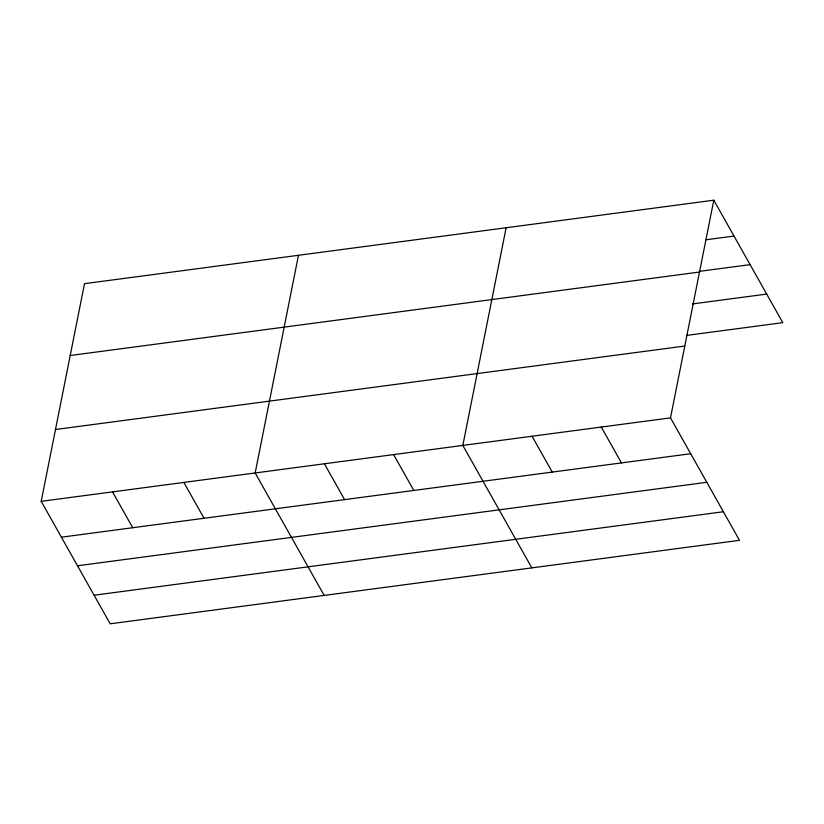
<?xml version="1.0" encoding="UTF-8"?>
<svg xmlns="http://www.w3.org/2000/svg" width="824" height="824" viewBox="0 0 824 824"><rect width="100%" height="100%" fill="white"/><g stroke="black" fill="none" stroke-linecap="round" stroke-linejoin="round"><path stroke-width="1.24" d="M713.8 200.201L670.499 417.871L739.499 540.328L110.2 623.799L41.2 501.342L84.501 283.672L713.8 200.201L782.8 322.658L687.144 335.347M298.463 255.296L255.162 472.955L324.162 595.422M506.132 227.743L462.831 445.413L531.83 567.87M706.312 239.733L733.999 236.055M699.761 271.312L750.108 264.638M70.215 355.505L699.504 272.033M692.438 303.932L766.691 294.086M55.486 429.51L684.785 346.039M41.2 501.342L670.499 417.871M61.398 537.186L690.697 453.725M77.508 565.769L706.807 482.298M94.101 595.216L723.39 511.745M601.273 427.048L621.471 462.903M532.046 436.236L552.255 472.08M393.604 454.601L413.813 490.445M324.388 463.778L344.587 499.632M183.845 482.421L204.043 518.275M112.517 491.877L132.726 527.731"/></g></svg>
